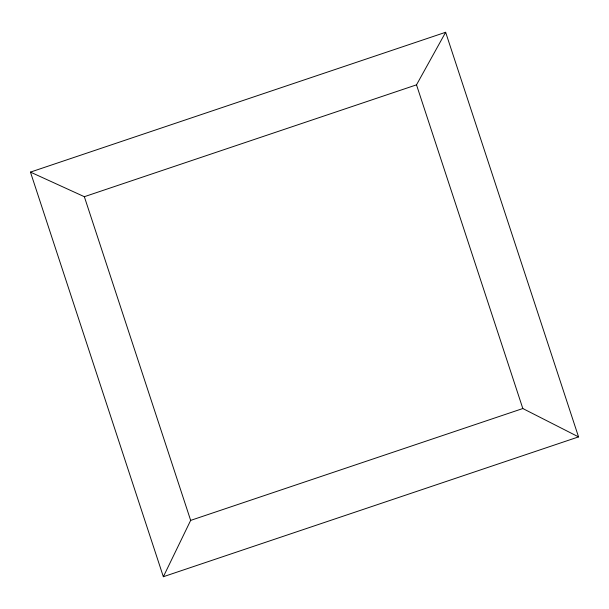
<?xml version="1.0" encoding="UTF-8"?>
<svg xmlns="http://www.w3.org/2000/svg" width="609" height="609" viewBox="0 0 609 609"><rect width="100%" height="100%" fill="white"/><g stroke="black" fill="none" stroke-linecap="round" stroke-linejoin="round"><path stroke-width="0.91" d="M163.349 576.723L190.663 520.39L84.346 196.699L30.45 172.103L163.349 576.723L578.55 436.897L445.651 32.277L30.45 172.103M84.346 196.699L416.51 84.841L445.651 32.277M190.663 520.39L522.827 408.532L578.55 436.897M416.51 84.841L522.827 408.532"/></g></svg>
